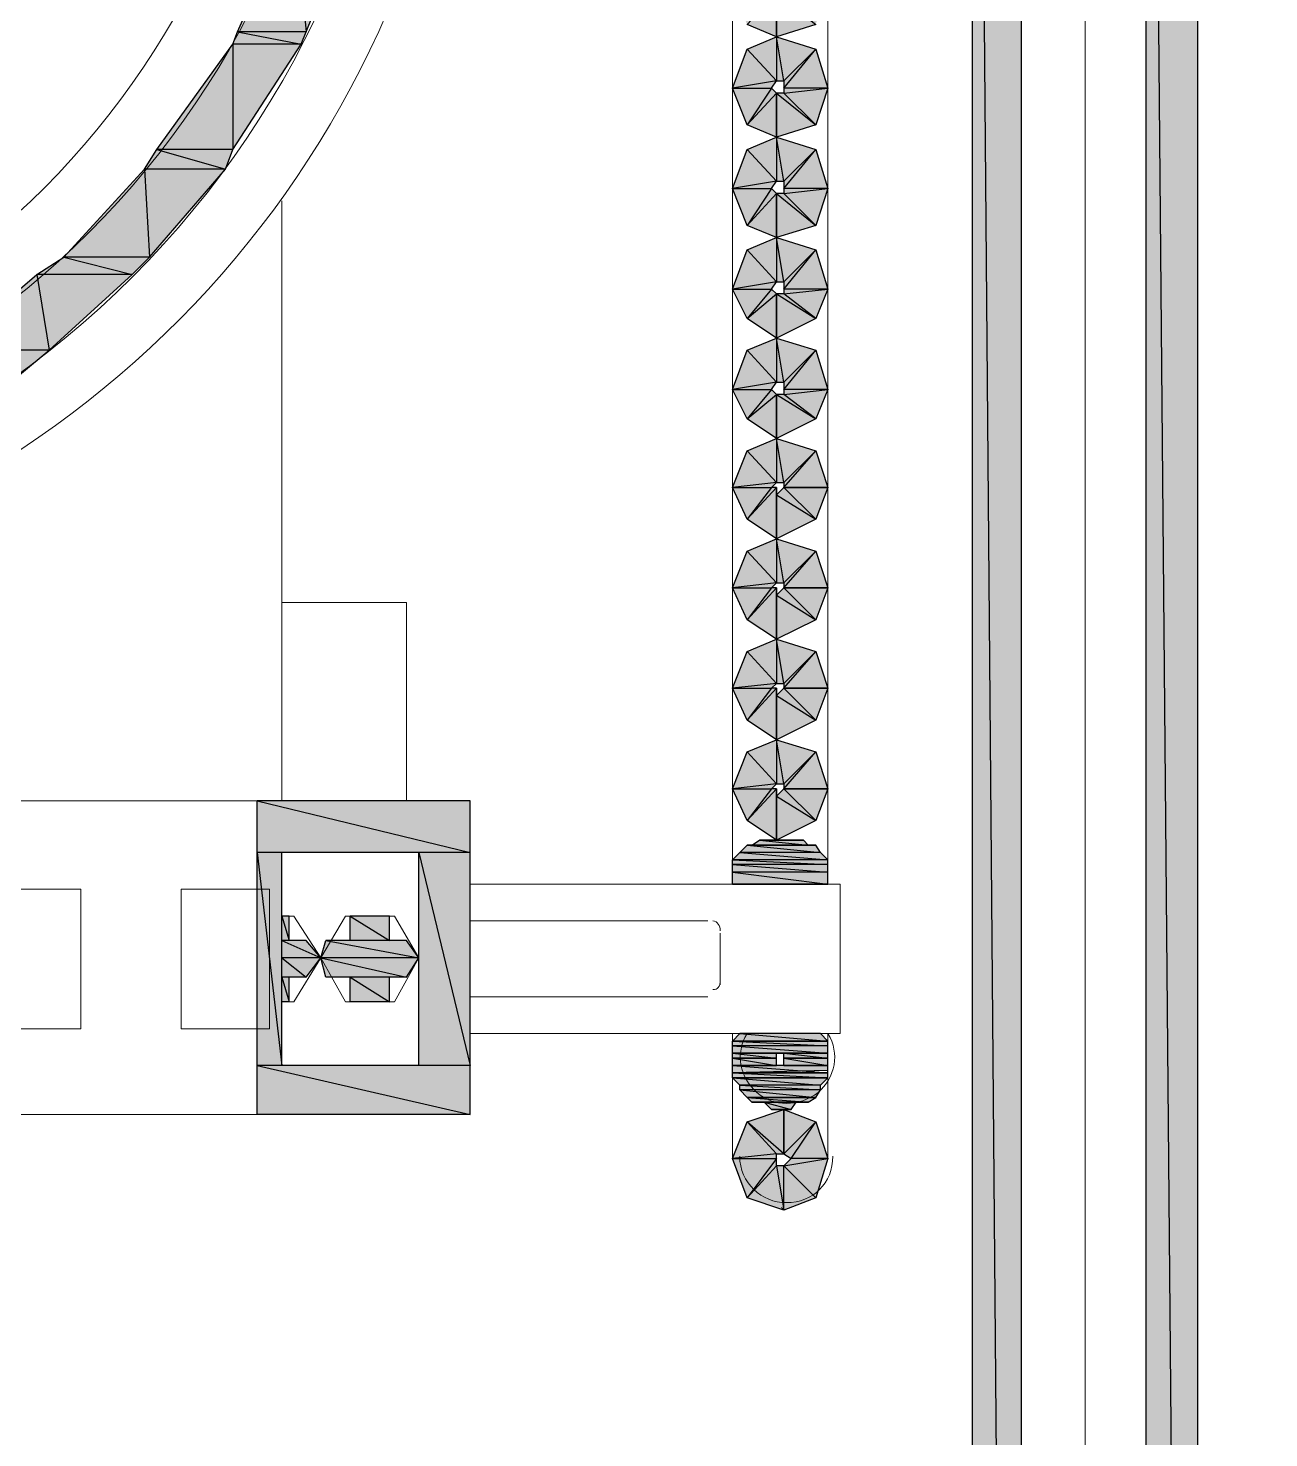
# Model space of a CAD drawing. Header units: millimetres. Extents: x 53 to 176, y -29 to 32.
# Drawn here: x 117.35 to 118.057, y -11.292 to -10.488 of the extents above; entities that cross this region are included whole.
import ezdxf

# ---------------------------------------------------------------- set-up
doc = ezdxf.new("R2010")
doc.units = ezdxf.units.MM
doc.layers.add('15 - Quadro de medição', color=6, linetype='Continuous')

msp = doc.modelspace()

# ---------------------------------------------------------------- hatches: boundary and pattern name
at = {"layer": '15 - Quadro de medição', "true_color": 0x000007}
h = msp.add_hatch(color=7, dxfattribs=at)
h.paths.add_polyline_path([(117.91592, -9.68853), (117.88798, -9.68853), (117.91592, -13.03237)])
h.paths.add_polyline_path([(117.88798, -9.68853), (117.91592, -13.03237), (117.88798, -13.03237)])
h = msp.add_hatch(color=7, dxfattribs=at)
h.paths.add_polyline_path([(118.01649, -9.68853), (117.98715, -9.68853), (118.01649, -13.03237)])
h.paths.add_polyline_path([(117.98715, -9.68853), (118.01649, -13.03237), (117.98715, -13.03237)])
h = msp.add_hatch(color=7, dxfattribs=at)
h.paths.add_polyline_path([(117.5374, -10.41764), (117.50108, -10.41764), (117.50807, -10.49027)])
h.paths.add_polyline_path([(117.50108, -10.41764), (117.50807, -10.49027), (117.46896, -10.49027)])
h = msp.add_hatch(color=7, dxfattribs=at)
h.paths.add_polyline_path([(117.75948, -10.44278), (117.77624, -10.46094), (117.7511, -10.46513)])
h.paths.add_polyline_path([(117.77624, -10.46094), (117.7511, -10.46513), (117.77345, -10.46513)])
h.paths.add_polyline_path([(117.7511, -10.46513), (117.77345, -10.46513), (117.75948, -10.48608)])
h.paths.add_polyline_path([(117.77345, -10.46513), (117.75948, -10.48608), (117.77624, -10.46792)])
h.paths.add_polyline_path([(117.75948, -10.48608), (117.77624, -10.46792), (117.77624, -10.49307)])
h = msp.add_hatch(color=7, dxfattribs=at)
h.paths.add_polyline_path([(117.77624, -10.49307), (117.77624, -10.46792), (117.79859, -10.48608)])
h.paths.add_polyline_path([(117.77624, -10.46792), (117.79859, -10.48608), (117.78043, -10.46792)])
h.paths.add_polyline_path([(117.79859, -10.48608), (117.78043, -10.46792), (117.80557, -10.46513)])
h.paths.add_polyline_path([(117.78043, -10.46792), (117.80557, -10.46513), (117.78043, -10.46513)])
h = msp.add_hatch(color=7, dxfattribs=at)
h.paths.add_polyline_path([(117.50527, -10.49726), (117.46616, -10.49726), (117.46616, -10.55732)])
h.paths.add_polyline_path([(117.46616, -10.49726), (117.46616, -10.55732), (117.42286, -10.55732)])
h = msp.add_hatch(color=7, dxfattribs=at)
h.paths.add_polyline_path([(117.50807, -10.49027), (117.46896, -10.49027), (117.50527, -10.49726)])
h.paths.add_polyline_path([(117.46896, -10.49027), (117.50527, -10.49726), (117.46616, -10.49726)])
h = msp.add_hatch(color=7, dxfattribs=at)
h.paths.add_polyline_path([(117.80557, -10.5224), (117.78043, -10.5224), (117.79859, -10.50005)])
h.paths.add_polyline_path([(117.78043, -10.5224), (117.79859, -10.50005), (117.78043, -10.51821)])
h.paths.add_polyline_path([(117.79859, -10.50005), (117.78043, -10.51821), (117.77624, -10.49307)])
h.paths.add_polyline_path([(117.78043, -10.51821), (117.77624, -10.49307), (117.77624, -10.51821)])
h.paths.add_polyline_path([(117.77624, -10.49307), (117.77624, -10.51821), (117.75948, -10.50005)])
h = msp.add_hatch(color=7, dxfattribs=at)
h.paths.add_polyline_path([(117.75948, -10.50005), (117.77624, -10.51821), (117.7511, -10.5224)])
h.paths.add_polyline_path([(117.77624, -10.51821), (117.7511, -10.5224), (117.77345, -10.5224)])
h.paths.add_polyline_path([(117.7511, -10.5224), (117.77345, -10.5224), (117.75948, -10.54335)])
h.paths.add_polyline_path([(117.77345, -10.5224), (117.75948, -10.54335), (117.77624, -10.52519)])
h.paths.add_polyline_path([(117.75948, -10.54335), (117.77624, -10.52519), (117.77624, -10.55033)])
h = msp.add_hatch(color=7, dxfattribs=at)
h.paths.add_polyline_path([(117.77624, -10.55033), (117.77624, -10.52519), (117.79859, -10.54335)])
h.paths.add_polyline_path([(117.77624, -10.52519), (117.79859, -10.54335), (117.78043, -10.52519)])
h.paths.add_polyline_path([(117.79859, -10.54335), (117.78043, -10.52519), (117.80557, -10.5224)])
h.paths.add_polyline_path([(117.78043, -10.52519), (117.80557, -10.5224), (117.78043, -10.5224)])
h = msp.add_hatch(color=7, dxfattribs=at)
h.paths.add_polyline_path([(117.80557, -10.57967), (117.78043, -10.57967), (117.79859, -10.55732)])
h.paths.add_polyline_path([(117.78043, -10.57967), (117.79859, -10.55732), (117.78043, -10.57547)])
h.paths.add_polyline_path([(117.79859, -10.55732), (117.78043, -10.57547), (117.77624, -10.55033)])
h.paths.add_polyline_path([(117.78043, -10.57547), (117.77624, -10.55033), (117.77624, -10.57547)])
h.paths.add_polyline_path([(117.77624, -10.55033), (117.77624, -10.57547), (117.75948, -10.55732)])
h = msp.add_hatch(color=7, dxfattribs=at)
h.paths.add_polyline_path([(117.46616, -10.55732), (117.42286, -10.55732), (117.46197, -10.56849)])
h.paths.add_polyline_path([(117.42286, -10.55732), (117.46197, -10.56849), (117.41588, -10.56849)])
h = msp.add_hatch(color=7, dxfattribs=at)
h.paths.add_polyline_path([(117.75948, -10.55732), (117.77624, -10.57547), (117.7511, -10.57967)])
h.paths.add_polyline_path([(117.77624, -10.57547), (117.7511, -10.57967), (117.77345, -10.57967)])
h.paths.add_polyline_path([(117.7511, -10.57967), (117.77345, -10.57967), (117.75948, -10.60062)])
h.paths.add_polyline_path([(117.77345, -10.57967), (117.75948, -10.60062), (117.77624, -10.58246)])
h.paths.add_polyline_path([(117.75948, -10.60062), (117.77624, -10.58246), (117.77624, -10.6076)])
h = msp.add_hatch(color=7, dxfattribs=at)
h.paths.add_polyline_path([(117.46197, -10.56849), (117.41588, -10.56849), (117.41867, -10.61877)])
h.paths.add_polyline_path([(117.41588, -10.56849), (117.41867, -10.61877), (117.36979, -10.61877)])
h = msp.add_hatch(color=7, dxfattribs=at)
h.paths.add_polyline_path([(117.77624, -10.6076), (117.77624, -10.58246), (117.79859, -10.60062)])
h.paths.add_polyline_path([(117.77624, -10.58246), (117.79859, -10.60062), (117.78043, -10.58246)])
h.paths.add_polyline_path([(117.79859, -10.60062), (117.78043, -10.58246), (117.80557, -10.57967)])
h.paths.add_polyline_path([(117.78043, -10.58246), (117.80557, -10.57967), (117.78043, -10.57967)])
h = msp.add_hatch(color=7, dxfattribs=at)
h.paths.add_polyline_path([(117.80557, -10.63693), (117.78043, -10.63693), (117.79859, -10.61458)])
h.paths.add_polyline_path([(117.78043, -10.63693), (117.79859, -10.61458), (117.78043, -10.63274)])
h.paths.add_polyline_path([(117.79859, -10.61458), (117.78043, -10.63274), (117.77624, -10.6076)])
h.paths.add_polyline_path([(117.78043, -10.63274), (117.77624, -10.6076), (117.77624, -10.63274)])
h.paths.add_polyline_path([(117.77624, -10.6076), (117.77624, -10.63274), (117.75948, -10.61458)])
h = msp.add_hatch(color=7, dxfattribs=at)
h.paths.add_polyline_path([(117.75948, -10.61458), (117.77624, -10.63274), (117.7511, -10.63693)])
h.paths.add_polyline_path([(117.77624, -10.63274), (117.7511, -10.63693), (117.77345, -10.63693)])
h.paths.add_polyline_path([(117.7511, -10.63693), (117.77345, -10.63693), (117.75948, -10.65369)])
h.paths.add_polyline_path([(117.77345, -10.63693), (117.75948, -10.65369), (117.77624, -10.63973)])
h.paths.add_polyline_path([(117.75948, -10.65369), (117.77624, -10.63973), (117.77624, -10.66487)])
h = msp.add_hatch(color=7, dxfattribs=at)
h.paths.add_polyline_path([(117.41867, -10.61877), (117.36979, -10.61877), (117.4089, -10.62855)])
h.paths.add_polyline_path([(117.36979, -10.61877), (117.4089, -10.62855), (117.35442, -10.62855)])
h = msp.add_hatch(color=7, dxfattribs=at)
h.paths.add_polyline_path([(117.4089, -10.62855), (117.35442, -10.62855), (117.36141, -10.67185)])
h.paths.add_polyline_path([(117.35442, -10.62855), (117.36141, -10.67185), (117.30414, -10.67185)])
h = msp.add_hatch(color=7, dxfattribs=at)
h.paths.add_polyline_path([(117.77624, -10.66487), (117.77624, -10.63973), (117.79859, -10.65369)])
h.paths.add_polyline_path([(117.77624, -10.63973), (117.79859, -10.65369), (117.78043, -10.63973)])
h.paths.add_polyline_path([(117.79859, -10.65369), (117.78043, -10.63973), (117.80557, -10.63693)])
h.paths.add_polyline_path([(117.78043, -10.63973), (117.80557, -10.63693), (117.78043, -10.63693)])
h = msp.add_hatch(color=7, dxfattribs=at)
h.paths.add_polyline_path([(117.80557, -10.6942), (117.78043, -10.6942), (117.79859, -10.67185)])
h.paths.add_polyline_path([(117.78043, -10.6942), (117.79859, -10.67185), (117.78043, -10.69001)])
h.paths.add_polyline_path([(117.79859, -10.67185), (117.78043, -10.69001), (117.77624, -10.66487)])
h.paths.add_polyline_path([(117.78043, -10.69001), (117.77624, -10.66487), (117.77624, -10.69001)])
h.paths.add_polyline_path([(117.77624, -10.66487), (117.77624, -10.69001), (117.75948, -10.67185)])
h = msp.add_hatch(color=7, dxfattribs=at)
h.paths.add_polyline_path([(117.36141, -10.67185), (117.30414, -10.67185), (117.34464, -10.68582)])
h.paths.add_polyline_path([(117.30414, -10.67185), (117.34464, -10.68582), (117.2762, -10.68582)])
h = msp.add_hatch(color=7, dxfattribs=at)
h.paths.add_polyline_path([(117.75948, -10.67185), (117.77624, -10.69001), (117.7511, -10.6942)])
h.paths.add_polyline_path([(117.77624, -10.69001), (117.7511, -10.6942), (117.77345, -10.6942)])
h.paths.add_polyline_path([(117.7511, -10.6942), (117.77345, -10.6942), (117.75948, -10.71096)])
h.paths.add_polyline_path([(117.77345, -10.6942), (117.75948, -10.71096), (117.77624, -10.69699)])
h.paths.add_polyline_path([(117.75948, -10.71096), (117.77624, -10.69699), (117.77624, -10.72213)])
h = msp.add_hatch(color=7, dxfattribs=at)
h.paths.add_polyline_path([(117.77624, -10.72213), (117.77624, -10.69699), (117.79859, -10.71096)])
h.paths.add_polyline_path([(117.77624, -10.69699), (117.79859, -10.71096), (117.78043, -10.69699)])
h.paths.add_polyline_path([(117.79859, -10.71096), (117.78043, -10.69699), (117.80557, -10.6942)])
h.paths.add_polyline_path([(117.78043, -10.69699), (117.80557, -10.6942), (117.78043, -10.6942)])
h = msp.add_hatch(color=7, dxfattribs=at)
h.paths.add_polyline_path([(117.80557, -10.75007), (117.78043, -10.75007), (117.79859, -10.72912)])
h.paths.add_polyline_path([(117.78043, -10.75007), (117.79859, -10.72912), (117.78043, -10.74728)])
h.paths.add_polyline_path([(117.79859, -10.72912), (117.78043, -10.74728), (117.77624, -10.72213)])
h.paths.add_polyline_path([(117.78043, -10.74728), (117.77624, -10.72213), (117.77624, -10.74728)])
h.paths.add_polyline_path([(117.77624, -10.72213), (117.77624, -10.74728), (117.75948, -10.72912)])
h = msp.add_hatch(color=7, dxfattribs=at)
h.paths.add_polyline_path([(117.75948, -10.72912), (117.77624, -10.74728), (117.7511, -10.75007)])
h.paths.add_polyline_path([(117.77624, -10.74728), (117.7511, -10.75007), (117.77345, -10.75007)])
h.paths.add_polyline_path([(117.7511, -10.75007), (117.77345, -10.75007), (117.75948, -10.76823)])
h.paths.add_polyline_path([(117.77345, -10.75007), (117.75948, -10.76823), (117.77624, -10.75007)])
h.paths.add_polyline_path([(117.75948, -10.76823), (117.77624, -10.75007), (117.77624, -10.7794)])
h.paths.add_polyline_path([(117.77624, -10.75007), (117.77624, -10.7794), (117.77624, -10.75426)])
h.paths.add_polyline_path([(117.77624, -10.7794), (117.77624, -10.75426), (117.79859, -10.76823)])
h.paths.add_polyline_path([(117.77624, -10.75426), (117.79859, -10.76823), (117.78043, -10.75007)])
h.paths.add_polyline_path([(117.79859, -10.76823), (117.78043, -10.75007), (117.80557, -10.75007)])
h = msp.add_hatch(color=7, dxfattribs=at)
h.paths.add_polyline_path([(117.80557, -10.80734), (117.78043, -10.80734), (117.79859, -10.78639)])
h.paths.add_polyline_path([(117.78043, -10.80734), (117.79859, -10.78639), (117.78043, -10.80454)])
h.paths.add_polyline_path([(117.79859, -10.78639), (117.78043, -10.80454), (117.77624, -10.7794)])
h.paths.add_polyline_path([(117.78043, -10.80454), (117.77624, -10.7794), (117.77624, -10.80454)])
h.paths.add_polyline_path([(117.77624, -10.7794), (117.77624, -10.80454), (117.75948, -10.78639)])
h = msp.add_hatch(color=7, dxfattribs=at)
h.paths.add_polyline_path([(117.75948, -10.78639), (117.77624, -10.80454), (117.7511, -10.80734)])
h.paths.add_polyline_path([(117.77624, -10.80454), (117.7511, -10.80734), (117.77345, -10.80734)])
h.paths.add_polyline_path([(117.7511, -10.80734), (117.77345, -10.80734), (117.75948, -10.82549)])
h.paths.add_polyline_path([(117.77345, -10.80734), (117.75948, -10.82549), (117.77624, -10.80734)])
h.paths.add_polyline_path([(117.75948, -10.82549), (117.77624, -10.80734), (117.77624, -10.83667)])
h.paths.add_polyline_path([(117.77624, -10.80734), (117.77624, -10.83667), (117.77624, -10.81153)])
h.paths.add_polyline_path([(117.77624, -10.83667), (117.77624, -10.81153), (117.79859, -10.82549)])
h.paths.add_polyline_path([(117.77624, -10.81153), (117.79859, -10.82549), (117.78043, -10.80734)])
h.paths.add_polyline_path([(117.79859, -10.82549), (117.78043, -10.80734), (117.80557, -10.80734)])
h = msp.add_hatch(color=7, dxfattribs=at)
h.paths.add_polyline_path([(117.75948, -10.84365), (117.77624, -10.86181), (117.7511, -10.8646)])
h.paths.add_polyline_path([(117.77624, -10.86181), (117.7511, -10.8646), (117.77345, -10.8646)])
h.paths.add_polyline_path([(117.7511, -10.8646), (117.77345, -10.8646), (117.75948, -10.88276)])
h.paths.add_polyline_path([(117.77345, -10.8646), (117.75948, -10.88276), (117.77624, -10.8646)])
h.paths.add_polyline_path([(117.75948, -10.88276), (117.77624, -10.8646), (117.77624, -10.89394)])
h.paths.add_polyline_path([(117.77624, -10.8646), (117.77624, -10.89394), (117.77624, -10.86879)])
h.paths.add_polyline_path([(117.77624, -10.89394), (117.77624, -10.86879), (117.79859, -10.88276)])
h.paths.add_polyline_path([(117.77624, -10.86879), (117.79859, -10.88276), (117.78043, -10.8646)])
h.paths.add_polyline_path([(117.79859, -10.88276), (117.78043, -10.8646), (117.80557, -10.8646)])
h = msp.add_hatch(color=7, dxfattribs=at)
h.paths.add_polyline_path([(117.80557, -10.8646), (117.78043, -10.8646), (117.79859, -10.84365)])
h.paths.add_polyline_path([(117.78043, -10.8646), (117.79859, -10.84365), (117.78043, -10.86181)])
h.paths.add_polyline_path([(117.79859, -10.84365), (117.78043, -10.86181), (117.77624, -10.83667)])
h.paths.add_polyline_path([(117.78043, -10.86181), (117.77624, -10.83667), (117.77624, -10.86181)])
h.paths.add_polyline_path([(117.77624, -10.83667), (117.77624, -10.86181), (117.75948, -10.84365)])
h = msp.add_hatch(color=7, dxfattribs=at)
h.paths.add_polyline_path([(117.80557, -10.92187), (117.78043, -10.92187), (117.79859, -10.90092)])
h.paths.add_polyline_path([(117.78043, -10.92187), (117.79859, -10.90092), (117.78043, -10.91908)])
h.paths.add_polyline_path([(117.79859, -10.90092), (117.78043, -10.91908), (117.77624, -10.89394)])
h.paths.add_polyline_path([(117.78043, -10.91908), (117.77624, -10.89394), (117.77624, -10.91908)])
h.paths.add_polyline_path([(117.77624, -10.89394), (117.77624, -10.91908), (117.75948, -10.90092)])
h = msp.add_hatch(color=7, dxfattribs=at)
h.paths.add_polyline_path([(117.75948, -10.90092), (117.77624, -10.91908), (117.7511, -10.92187)])
h.paths.add_polyline_path([(117.77624, -10.91908), (117.7511, -10.92187), (117.77345, -10.92187)])
h.paths.add_polyline_path([(117.7511, -10.92187), (117.77345, -10.92187), (117.75948, -10.94003)])
h.paths.add_polyline_path([(117.77345, -10.92187), (117.75948, -10.94003), (117.77624, -10.92187)])
h.paths.add_polyline_path([(117.75948, -10.94003), (117.77624, -10.92187), (117.77624, -10.9512)])
h.paths.add_polyline_path([(117.77624, -10.92187), (117.77624, -10.9512), (117.77624, -10.92606)])
h.paths.add_polyline_path([(117.77624, -10.9512), (117.77624, -10.92606), (117.79859, -10.94003)])
h.paths.add_polyline_path([(117.77624, -10.92606), (117.79859, -10.94003), (117.78043, -10.92187)])
h.paths.add_polyline_path([(117.79859, -10.94003), (117.78043, -10.92187), (117.80557, -10.92187)])
h = msp.add_hatch(color=7, dxfattribs=at)
h.paths.add_polyline_path([(117.60165, -10.92885), (117.48013, -10.92885), (117.60165, -10.95819)])
h.paths.add_polyline_path([(117.48013, -10.92885), (117.60165, -10.95819), (117.48013, -10.95819)])
h = msp.add_hatch(color=7, dxfattribs=at)
h.paths.add_polyline_path([(117.79859, -10.954), (117.75948, -10.954), (117.80138, -10.95819)])
h.paths.add_polyline_path([(117.75948, -10.954), (117.80138, -10.95819), (117.75529, -10.95819)])
h = msp.add_hatch(color=7, dxfattribs=at)
h.paths.add_polyline_path([(117.79161, -10.9512), (117.76647, -10.9512), (117.7944, -10.954)])
h.paths.add_polyline_path([(117.76647, -10.9512), (117.7944, -10.954), (117.76228, -10.954)])
h = msp.add_hatch(color=7, dxfattribs=at)
h.paths.add_polyline_path([(117.4941, -10.95819), (117.48013, -10.95819), (117.4941, -11.0797)])
h.paths.add_polyline_path([(117.48013, -10.95819), (117.4941, -11.0797), (117.48013, -11.0797)])
h = msp.add_hatch(color=7, dxfattribs=at)
h.paths.add_polyline_path([(117.60165, -10.95819), (117.57232, -10.95819), (117.60165, -11.0797)])
h.paths.add_polyline_path([(117.57232, -10.95819), (117.60165, -11.0797), (117.57232, -11.0797)])
h = msp.add_hatch(color=7, dxfattribs=at)
h.paths.add_polyline_path([(117.80138, -10.95819), (117.75529, -10.95819), (117.80557, -10.96238)])
h.paths.add_polyline_path([(117.75529, -10.95819), (117.80557, -10.96238), (117.7511, -10.96238)])
h = msp.add_hatch(color=7, dxfattribs=at)
h.paths.add_polyline_path([(117.80557, -10.96238), (117.7511, -10.96238), (117.80557, -10.96517)])
h.paths.add_polyline_path([(117.7511, -10.96238), (117.80557, -10.96517), (117.7511, -10.96517)])
h = msp.add_hatch(color=7, dxfattribs=at)
h.paths.add_polyline_path([(117.80557, -10.96517), (117.7511, -10.96517), (117.80557, -10.96936)])
h.paths.add_polyline_path([(117.7511, -10.96517), (117.80557, -10.96936), (117.7511, -10.96936)])
h = msp.add_hatch(color=7, dxfattribs=at)
h.paths.add_polyline_path([(117.80557, -10.96936), (117.7511, -10.96936), (117.80557, -10.97634)])
h.paths.add_polyline_path([(117.7511, -10.96936), (117.80557, -10.97634), (117.7511, -10.97634)])
h.paths.add_polyline_path([(117.80557, -10.97634), (117.7511, -10.97634)])
h.paths.add_polyline_path([(117.7511, -10.97634), (117.80557, -10.97634)])
h = msp.add_hatch(color=7, dxfattribs=at)
h.paths.add_polyline_path([(117.49829, -10.9945), (117.4941, -10.9945), (117.49829, -11.00847)])
h.paths.add_polyline_path([(117.4941, -10.9945), (117.49829, -11.00847), (117.4941, -11.00847)])
h = msp.add_hatch(color=7, dxfattribs=at)
h.paths.add_polyline_path([(117.55555, -10.9945), (117.53321, -10.9945), (117.55555, -11.00847)])
h.paths.add_polyline_path([(117.53321, -10.9945), (117.55555, -11.00847), (117.53321, -11.00847)])
h = msp.add_hatch(color=7, dxfattribs=at)
h.paths.add_polyline_path([(117.50807, -11.00847), (117.4941, -11.00847), (117.51645, -11.01825)])
h.paths.add_polyline_path([(117.4941, -11.00847), (117.51645, -11.01825), (117.4941, -11.01825)])
h = msp.add_hatch(color=7, dxfattribs=at)
h.paths.add_polyline_path([(117.56533, -11.00847), (117.51924, -11.00847), (117.57232, -11.01825)])
h.paths.add_polyline_path([(117.51924, -11.00847), (117.57232, -11.01825), (117.51645, -11.01825)])
h = msp.add_hatch(color=7, dxfattribs=at)
h.paths.add_polyline_path([(117.51645, -11.01825), (117.4941, -11.01825), (117.50807, -11.02942)])
h.paths.add_polyline_path([(117.4941, -11.01825), (117.50807, -11.02942), (117.4941, -11.02942)])
h = msp.add_hatch(color=7, dxfattribs=at)
h.paths.add_polyline_path([(117.57232, -11.01825), (117.51645, -11.01825), (117.56533, -11.02942)])
h.paths.add_polyline_path([(117.51645, -11.01825), (117.56533, -11.02942), (117.51924, -11.02942)])
h = msp.add_hatch(color=7, dxfattribs=at)
h.paths.add_polyline_path([(117.49829, -11.02942), (117.4941, -11.02942), (117.49829, -11.04339)])
h.paths.add_polyline_path([(117.4941, -11.02942), (117.49829, -11.04339), (117.4941, -11.04339)])
h = msp.add_hatch(color=7, dxfattribs=at)
h.paths.add_polyline_path([(117.55555, -11.02942), (117.53321, -11.02942), (117.55555, -11.04339)])
h.paths.add_polyline_path([(117.53321, -11.02942), (117.55555, -11.04339), (117.53321, -11.04339)])
h = msp.add_hatch(color=7, dxfattribs=at)
h.paths.add_polyline_path([(117.80138, -11.06155), (117.75529, -11.06155), (117.80557, -11.06574)])
h.paths.add_polyline_path([(117.75529, -11.06155), (117.80557, -11.06574), (117.7511, -11.06574)])
h.paths.add_polyline_path([(117.80557, -11.06574), (117.7511, -11.06574)])
h.paths.add_polyline_path([(117.7511, -11.06574), (117.80557, -11.06574)])
h = msp.add_hatch(color=7, dxfattribs=at)
h.paths.add_polyline_path([(117.80557, -11.06574), (117.7511, -11.06574), (117.80557, -11.06853)])
h.paths.add_polyline_path([(117.7511, -11.06574), (117.80557, -11.06853), (117.7511, -11.06853)])
h = msp.add_hatch(color=7, dxfattribs=at)
h.paths.add_polyline_path([(117.80557, -11.06853), (117.7511, -11.06853), (117.80557, -11.07272)])
h.paths.add_polyline_path([(117.7511, -11.06853), (117.80557, -11.07272), (117.7511, -11.07272)])
h.paths.add_polyline_path([(117.80557, -11.07272), (117.7511, -11.07272)])
h.paths.add_polyline_path([(117.7511, -11.07272), (117.80557, -11.07272)])
h.paths.add_polyline_path([(117.80557, -11.07272), (117.78043, -11.07272)])
h.paths.add_polyline_path([(117.80557, -11.07272), (117.78043, -11.07272)])
h = msp.add_hatch(color=7, dxfattribs=at)
h.paths.add_polyline_path([(117.77624, -11.07272), (117.7511, -11.07272), (117.77624, -11.07551)])
h.paths.add_polyline_path([(117.7511, -11.07272), (117.77624, -11.07551), (117.7511, -11.07551)])
h = msp.add_hatch(color=7, dxfattribs=at)
h.paths.add_polyline_path([(117.77624, -11.07551), (117.7511, -11.07551), (117.77624, -11.0797)])
h.paths.add_polyline_path([(117.7511, -11.07551), (117.77624, -11.0797), (117.7511, -11.0797)])
h = msp.add_hatch(color=7, dxfattribs=at)
h.paths.add_polyline_path([(117.80557, -11.07272), (117.78043, -11.07272), (117.80557, -11.07551)])
h.paths.add_polyline_path([(117.78043, -11.07272), (117.80557, -11.07551), (117.78043, -11.07551)])
h = msp.add_hatch(color=7, dxfattribs=at)
h.paths.add_polyline_path([(117.80557, -11.07551), (117.78043, -11.07551), (117.80557, -11.0797)])
h.paths.add_polyline_path([(117.78043, -11.07551), (117.80557, -11.0797), (117.78043, -11.0797)])
h = msp.add_hatch(color=7, dxfattribs=at)
h.paths.add_polyline_path([(117.60165, -11.0797), (117.48013, -11.0797), (117.60165, -11.10764)])
h.paths.add_polyline_path([(117.48013, -11.0797), (117.60165, -11.10764), (117.48013, -11.10764)])
h = msp.add_hatch(color=7, dxfattribs=at)
h.paths.add_polyline_path([(117.80557, -11.0797), (117.7511, -11.0797), (117.80557, -11.08389)])
h.paths.add_polyline_path([(117.7511, -11.0797), (117.80557, -11.08389), (117.7511, -11.08389)])
h.paths.add_polyline_path([(117.80557, -11.08389), (117.7511, -11.08389)])
h.paths.add_polyline_path([(117.7511, -11.08389), (117.80557, -11.08389), (117.80557, -11.0825)])
h = msp.add_hatch(color=7, dxfattribs=at)
h.paths.add_polyline_path([(117.80557, -11.08389), (117.7511, -11.08389), (117.80557, -11.08669)])
h.paths.add_polyline_path([(117.7511, -11.08389), (117.80557, -11.08669), (117.7511, -11.08669)])
h.paths.add_polyline_path([(117.80557, -11.08669), (117.7511, -11.08669)])
h.paths.add_polyline_path([(117.7511, -11.08669), (117.80557, -11.08669)])
h = msp.add_hatch(color=7, dxfattribs=at)
h.paths.add_polyline_path([(117.80557, -11.08669), (117.7511, -11.08669), (117.80138, -11.09088)])
h.paths.add_polyline_path([(117.7511, -11.08669), (117.80138, -11.09088), (117.75529, -11.09088)])
h = msp.add_hatch(color=7, dxfattribs=at)
h.paths.add_polyline_path([(117.80138, -11.09088), (117.75529, -11.09088), (117.80138, -11.09367)])
h.paths.add_polyline_path([(117.75529, -11.09088), (117.80138, -11.09367), (117.75529, -11.09367)])
h = msp.add_hatch(color=7, dxfattribs=at)
h.paths.add_polyline_path([(117.80138, -11.09367), (117.75529, -11.09367), (117.79859, -11.09786)])
h.paths.add_polyline_path([(117.75529, -11.09367), (117.79859, -11.09786), (117.75948, -11.09786)])
h.paths.add_polyline_path([(117.79859, -11.09786), (117.75948, -11.09786)])
h.paths.add_polyline_path([(117.75948, -11.09786), (117.79859, -11.09786)])
h = msp.add_hatch(color=7, dxfattribs=at)
h.paths.add_polyline_path([(117.79859, -11.09786), (117.75948, -11.09786), (117.7944, -11.10066)])
h.paths.add_polyline_path([(117.75948, -11.09786), (117.7944, -11.10066), (117.76228, -11.10066)])
h.paths.add_polyline_path([(117.7944, -11.10066), (117.76228, -11.10066)])
h.paths.add_polyline_path([(117.76228, -11.10066), (117.7944, -11.10066)])
h = msp.add_hatch(color=7, dxfattribs=at)
h.paths.add_polyline_path([(117.78742, -11.10066), (117.76926, -11.10066), (117.78462, -11.10485)])
h.paths.add_polyline_path([(117.76926, -11.10066), (117.78462, -11.10485), (117.77345, -11.10485)])
h.paths.add_polyline_path([(117.78462, -11.10485), (117.77345, -11.10485), (117.78043, -11.10485)])
h = msp.add_hatch(color=7, dxfattribs=at)
h.paths.add_polyline_path([(117.78043, -11.10485), (117.78043, -11.12999), (117.75948, -11.11183)])
h.paths.add_polyline_path([(117.78043, -11.12999), (117.75948, -11.11183), (117.77624, -11.12999)])
h.paths.add_polyline_path([(117.75948, -11.11183), (117.77624, -11.12999), (117.7511, -11.13278)])
h.paths.add_polyline_path([(117.77624, -11.12999), (117.7511, -11.13278), (117.77624, -11.13278)])
h.paths.add_polyline_path([(117.7511, -11.13278), (117.77624, -11.13278), (117.75948, -11.15513)])
h.paths.add_polyline_path([(117.77624, -11.13278), (117.75948, -11.15513), (117.77624, -11.13697)])
h.paths.add_polyline_path([(117.75948, -11.15513), (117.77624, -11.13697), (117.78043, -11.16211)])
h.paths.add_polyline_path([(117.77624, -11.13697), (117.78043, -11.16211), (117.78043, -11.13697)])
h.paths.add_polyline_path([(117.78043, -11.16211), (117.78043, -11.13697), (117.79859, -11.15513)])
h = msp.add_hatch(color=7, dxfattribs=at)
h.paths.add_polyline_path([(117.77345, -11.10485), (117.78462, -11.10485), (117.78323, -11.10485)])
h.paths.add_polyline_path([(117.78462, -11.10485), (117.78323, -11.10485), (117.77345, -11.10485)])
h = msp.add_hatch(color=7, dxfattribs=at)
h.paths.add_polyline_path([(117.80557, -11.13278), (117.78462, -11.13278), (117.79859, -11.11183)])
h.paths.add_polyline_path([(117.78462, -11.13278), (117.79859, -11.11183), (117.78043, -11.12999)])
h.paths.add_polyline_path([(117.79859, -11.11183), (117.78043, -11.12999), (117.78043, -11.10485)])
h = msp.add_hatch(color=7, dxfattribs=at)
h.paths.add_polyline_path([(117.79859, -11.15513), (117.78043, -11.13697), (117.80557, -11.13278)])
h.paths.add_polyline_path([(117.78043, -11.13697), (117.80557, -11.13278), (117.78462, -11.13278)])

# ---------------------------------------------------------------- linework, layer by layer
at = {"layer": '15 - Quadro de medição', "color": 7, "linetype": 'Continuous', "lineweight": 20, "true_color": 0x000007}
for points in [[(116.10013, -9.32817), (117.95223, -9.32817), (117.95223, -13.03237), (116.10013, -13.03237)], [(117.95223, -9.32817), (119.80713, -9.32817), (119.80713, -13.03237), (117.95223, -13.03237)], [(117.02618, -10.92885), (117.60165, -10.92885), (117.60165, -11.10764), (116.4605, -11.10764), (116.4605, -10.92885)], [(117.32928, -11.05875), (117.37956, -11.05875), (117.37956, -10.97914), (117.32928, -10.97914)], [(117.43683, -11.05875), (117.48711, -11.05875), (117.48711, -10.97914), (117.43683, -10.97914)], [(117.55835, -10.9945), (117.57232, -11.01825), (117.55835, -11.04339), (117.53041, -11.04339), (117.51645, -11.01825), (117.53041, -10.9945)]]:
    msp.add_lwpolyline(points, close=True, dxfattribs=at)
for points in [[(116.17137, -9.46645), (117.88798, -9.46645), (117.88798, -13.03237), (116.16438, -13.03237), (116.16299, -13.03098), (116.10013, -13.03237)], [(118.01649, -13.03237), (118.01649, -9.47483), (118.01649, -9.47483)], [(117.95223, -9.55305), (117.95223, -13.03237), (116.10013, -13.03237), (116.10013, -9.55305)], [(119.80713, -9.55305), (119.80713, -13.03237), (117.95223, -13.03237), (117.95223, -9.55305)], [(117.88798, -13.03237), (117.91592, -13.03237), (117.91592, -9.68853)], [(117.98715, -9.68853), (117.98715, -13.03237), (118.01649, -13.03237), (117.97319, -13.03237)], [(117.7511, -10.06845), (117.7511, -10.97634), (117.7511, -10.97634)], [(117.80557, -10.97634), (117.80557, -10.06845), (117.80557, -10.06845)], [(117.4941, -10.92885), (117.4941, -10.58665), (117.4941, -10.58665)], [(117.56533, -10.92885), (117.56533, -10.81572), (117.4941, -10.81572)], [(117.48013, -10.92885), (117.48013, -11.10764), (117.48013, -11.10764)], [(117.4941, -10.95819), (117.57232, -10.95819), (117.57232, -11.0797), (117.4941, -11.0797)], [(117.4941, -10.95819), (117.4941, -11.0797), (117.4941, -11.0797)], [(117.60165, -10.97634), (117.81256, -10.97634), (117.81256, -11.06155), (117.60165, -11.06155)], [(117.4941, -10.9945), (117.50108, -10.9945), (117.51645, -11.01825), (117.50108, -11.04339), (117.4941, -11.04339)], [(117.50108, -10.9945), (117.49829, -10.9945), (117.49829, -11.00847)], [(117.53321, -10.9945), (117.53321, -11.00847), (117.53321, -11.00847)], [(117.55555, -10.9945), (117.55555, -11.00847), (117.55555, -11.00847)], [(117.73713, -10.9973), (117.60165, -10.9973), (117.60165, -10.9973)], [(117.74412, -11.03361), (117.74412, -11.00428), (117.74412, -11.00428)], [(117.50807, -11.00847), (117.49829, -11.00847), (117.49829, -11.00847)], [(117.53321, -11.00847), (117.51924, -11.00847), (117.51924, -11.00847)], [(117.56533, -11.00847), (117.55555, -11.00847), (117.55555, -11.00847)], [(117.50807, -11.02942), (117.49829, -11.02942), (117.49829, -11.02942)], [(117.49829, -11.02942), (117.49829, -11.04339), (117.49829, -11.04339)], [(117.53321, -11.02942), (117.51924, -11.02942), (117.51924, -11.02942)], [(117.53321, -11.02942), (117.53321, -11.04339), (117.53321, -11.04339)], [(117.55555, -11.02942), (117.55555, -11.04339), (117.55555, -11.04339)], [(117.56533, -11.02942), (117.55555, -11.02942), (117.55555, -11.02942)], [(117.60165, -11.0406), (117.73713, -11.0406), (117.73713, -11.0406)], [(117.7511, -11.06155), (117.7511, -11.13278), (117.7511, -11.13278)], [(117.80557, -11.13278), (117.80557, -11.06155), (117.80557, -11.06155)], [(117.78043, -11.16211), (117.77904, -11.16072), (117.77904, -11.16072)]]:
    msp.add_lwpolyline(points, dxfattribs=at)
at = {"layer": '15 - Quadro de medição', "color": 7, "linetype": 'Continuous', "lineweight": -2, "true_color": 0x000007}
for points in [[(117.91592, -9.68853), (117.88798, -9.68853), (117.91592, -13.03237)], [(117.88798, -9.68853), (117.91592, -13.03237), (117.88798, -13.03237)], [(118.01649, -9.68853), (117.98715, -9.68853), (118.01649, -13.03237)], [(117.98715, -9.68853), (118.01649, -13.03237), (117.98715, -13.03237)], [(117.50108, -10.41764), (117.50807, -10.49027), (117.46896, -10.49027)], [(117.5374, -10.41764), (117.50108, -10.41764), (117.50807, -10.49027)], [(117.75948, -10.48608), (117.77624, -10.46792), (117.77624, -10.49307)], [(117.77624, -10.49307), (117.77624, -10.46792), (117.79859, -10.48608)], [(117.46616, -10.49726), (117.46616, -10.55732), (117.42286, -10.55732)], [(117.46896, -10.49027), (117.50527, -10.49726), (117.46616, -10.49726)], [(117.50527, -10.49726), (117.46616, -10.49726), (117.46616, -10.55732)], [(117.50807, -10.49027), (117.46896, -10.49027), (117.50527, -10.49726)], [(117.77624, -10.49307), (117.77624, -10.51821), (117.75948, -10.50005)], [(117.79859, -10.50005), (117.78043, -10.51821), (117.77624, -10.49307)], [(117.78043, -10.51821), (117.77624, -10.49307), (117.77624, -10.51821)], [(117.75948, -10.50005), (117.77624, -10.51821), (117.7511, -10.5224)], [(117.80557, -10.5224), (117.78043, -10.5224), (117.79859, -10.50005)], [(117.78043, -10.5224), (117.79859, -10.50005), (117.78043, -10.51821)], [(117.77624, -10.51821), (117.7511, -10.5224), (117.77345, -10.5224)], [(117.7511, -10.5224), (117.77345, -10.5224), (117.75948, -10.54335)], [(117.77345, -10.5224), (117.75948, -10.54335), (117.77624, -10.52519)], [(117.75948, -10.54335), (117.77624, -10.52519), (117.77624, -10.55033)], [(117.77624, -10.55033), (117.77624, -10.52519), (117.79859, -10.54335)], [(117.77624, -10.52519), (117.79859, -10.54335), (117.78043, -10.52519)], [(117.79859, -10.54335), (117.78043, -10.52519), (117.80557, -10.5224)], [(117.78043, -10.52519), (117.80557, -10.5224), (117.78043, -10.5224)], [(117.77624, -10.55033), (117.77624, -10.57547), (117.75948, -10.55732)], [(117.79859, -10.55732), (117.78043, -10.57547), (117.77624, -10.55033)], [(117.78043, -10.57547), (117.77624, -10.55033), (117.77624, -10.57547)], [(117.42286, -10.55732), (117.46197, -10.56849), (117.41588, -10.56849)], [(117.46616, -10.55732), (117.42286, -10.55732), (117.46197, -10.56849)], [(117.75948, -10.55732), (117.77624, -10.57547), (117.7511, -10.57967)], [(117.80557, -10.57967), (117.78043, -10.57967), (117.79859, -10.55732)], [(117.78043, -10.57967), (117.79859, -10.55732), (117.78043, -10.57547)], [(117.41588, -10.56849), (117.41867, -10.61877), (117.36979, -10.61877)], [(117.46197, -10.56849), (117.41588, -10.56849), (117.41867, -10.61877)], [(117.77624, -10.57547), (117.7511, -10.57967), (117.77345, -10.57967)], [(117.7511, -10.57967), (117.77345, -10.57967), (117.75948, -10.60062)], [(117.77345, -10.57967), (117.75948, -10.60062), (117.77624, -10.58246)], [(117.75948, -10.60062), (117.77624, -10.58246), (117.77624, -10.6076)], [(117.77624, -10.6076), (117.77624, -10.58246), (117.79859, -10.60062)], [(117.77624, -10.58246), (117.79859, -10.60062), (117.78043, -10.58246)], [(117.79859, -10.60062), (117.78043, -10.58246), (117.80557, -10.57967)], [(117.78043, -10.58246), (117.80557, -10.57967), (117.78043, -10.57967)], [(117.77624, -10.6076), (117.77624, -10.63274), (117.75948, -10.61458)], [(117.79859, -10.61458), (117.78043, -10.63274), (117.77624, -10.6076)], [(117.78043, -10.63274), (117.77624, -10.6076), (117.77624, -10.63274)], [(117.75948, -10.61458), (117.77624, -10.63274), (117.7511, -10.63693)], [(117.80557, -10.63693), (117.78043, -10.63693), (117.79859, -10.61458)], [(117.78043, -10.63693), (117.79859, -10.61458), (117.78043, -10.63274)], [(117.36979, -10.61877), (117.4089, -10.62855), (117.35442, -10.62855)], [(117.41867, -10.61877), (117.36979, -10.61877), (117.4089, -10.62855)], [(117.35442, -10.62855), (117.36141, -10.67185), (117.30414, -10.67185)], [(117.4089, -10.62855), (117.35442, -10.62855), (117.36141, -10.67185)], [(117.77624, -10.63274), (117.7511, -10.63693), (117.77345, -10.63693)], [(117.7511, -10.63693), (117.77345, -10.63693), (117.75948, -10.65369)], [(117.77345, -10.63693), (117.75948, -10.65369), (117.77624, -10.63973)], [(117.75948, -10.65369), (117.77624, -10.63973), (117.77624, -10.66487)], [(117.77624, -10.66487), (117.77624, -10.63973), (117.79859, -10.65369)], [(117.77624, -10.63973), (117.79859, -10.65369), (117.78043, -10.63973)], [(117.79859, -10.65369), (117.78043, -10.63973), (117.80557, -10.63693)], [(117.78043, -10.63973), (117.80557, -10.63693), (117.78043, -10.63693)], [(117.77624, -10.66487), (117.77624, -10.69001), (117.75948, -10.67185)], [(117.79859, -10.67185), (117.78043, -10.69001), (117.77624, -10.66487)], [(117.78043, -10.69001), (117.77624, -10.66487), (117.77624, -10.69001)], [(117.36141, -10.67185), (117.30414, -10.67185), (117.34464, -10.68582)], [(117.75948, -10.67185), (117.77624, -10.69001), (117.7511, -10.6942)], [(117.80557, -10.6942), (117.78043, -10.6942), (117.79859, -10.67185)], [(117.78043, -10.6942), (117.79859, -10.67185), (117.78043, -10.69001)], [(117.77624, -10.69001), (117.7511, -10.6942), (117.77345, -10.6942)], [(117.7511, -10.6942), (117.77345, -10.6942), (117.75948, -10.71096)], [(117.77345, -10.6942), (117.75948, -10.71096), (117.77624, -10.69699)], [(117.75948, -10.71096), (117.77624, -10.69699), (117.77624, -10.72213)], [(117.77624, -10.72213), (117.77624, -10.69699), (117.79859, -10.71096)], [(117.77624, -10.69699), (117.79859, -10.71096), (117.78043, -10.69699)], [(117.79859, -10.71096), (117.78043, -10.69699), (117.80557, -10.6942)], [(117.78043, -10.69699), (117.80557, -10.6942), (117.78043, -10.6942)], [(117.77624, -10.72213), (117.77624, -10.74728), (117.75948, -10.72912)], [(117.79859, -10.72912), (117.78043, -10.74728), (117.77624, -10.72213)], [(117.78043, -10.74728), (117.77624, -10.72213), (117.77624, -10.74728)], [(117.75948, -10.72912), (117.77624, -10.74728), (117.7511, -10.75007)], [(117.80557, -10.75007), (117.78043, -10.75007), (117.79859, -10.72912)], [(117.78043, -10.75007), (117.79859, -10.72912), (117.78043, -10.74728)], [(117.77624, -10.74728), (117.7511, -10.75007), (117.77345, -10.75007)], [(117.7511, -10.75007), (117.77345, -10.75007), (117.75948, -10.76823)], [(117.77345, -10.75007), (117.75948, -10.76823), (117.77624, -10.75007)], [(117.75948, -10.76823), (117.77624, -10.75007), (117.77624, -10.7794)], [(117.77624, -10.75007), (117.77624, -10.7794), (117.77624, -10.75426)], [(117.77624, -10.75426), (117.79859, -10.76823), (117.78043, -10.75007)], [(117.77624, -10.7794), (117.77624, -10.75426), (117.79859, -10.76823)], [(117.79859, -10.76823), (117.78043, -10.75007), (117.80557, -10.75007)], [(117.77624, -10.7794), (117.77624, -10.80454), (117.75948, -10.78639)], [(117.79859, -10.78639), (117.78043, -10.80454), (117.77624, -10.7794)], [(117.78043, -10.80454), (117.77624, -10.7794), (117.77624, -10.80454)], [(117.75948, -10.78639), (117.77624, -10.80454), (117.7511, -10.80734)], [(117.80557, -10.80734), (117.78043, -10.80734), (117.79859, -10.78639)], [(117.78043, -10.80734), (117.79859, -10.78639), (117.78043, -10.80454)], [(117.77624, -10.80454), (117.7511, -10.80734), (117.77345, -10.80734)], [(117.7511, -10.80734), (117.77345, -10.80734), (117.75948, -10.82549)], [(117.77345, -10.80734), (117.75948, -10.82549), (117.77624, -10.80734)], [(117.75948, -10.82549), (117.77624, -10.80734), (117.77624, -10.83667)], [(117.77624, -10.80734), (117.77624, -10.83667), (117.77624, -10.81153)], [(117.77624, -10.81153), (117.79859, -10.82549), (117.78043, -10.80734)], [(117.77624, -10.83667), (117.77624, -10.81153), (117.79859, -10.82549)], [(117.79859, -10.82549), (117.78043, -10.80734), (117.80557, -10.80734)], [(117.75948, -10.84365), (117.77624, -10.86181), (117.7511, -10.8646)], [(117.77624, -10.83667), (117.77624, -10.86181), (117.75948, -10.84365)], [(117.79859, -10.84365), (117.78043, -10.86181), (117.77624, -10.83667)], [(117.78043, -10.86181), (117.77624, -10.83667), (117.77624, -10.86181)], [(117.80557, -10.8646), (117.78043, -10.8646), (117.79859, -10.84365)], [(117.78043, -10.8646), (117.79859, -10.84365), (117.78043, -10.86181)], [(117.77624, -10.86181), (117.7511, -10.8646), (117.77345, -10.8646)], [(117.7511, -10.8646), (117.77345, -10.8646), (117.75948, -10.88276)], [(117.77345, -10.8646), (117.75948, -10.88276), (117.77624, -10.8646)], [(117.75948, -10.88276), (117.77624, -10.8646), (117.77624, -10.89394)], [(117.77624, -10.8646), (117.77624, -10.89394), (117.77624, -10.86879)], [(117.77624, -10.86879), (117.79859, -10.88276), (117.78043, -10.8646)], [(117.79859, -10.88276), (117.78043, -10.8646), (117.80557, -10.8646)], [(117.77624, -10.89394), (117.77624, -10.86879), (117.79859, -10.88276)], [(117.77624, -10.89394), (117.77624, -10.91908), (117.75948, -10.90092)], [(117.79859, -10.90092), (117.78043, -10.91908), (117.77624, -10.89394)], [(117.78043, -10.91908), (117.77624, -10.89394), (117.77624, -10.91908)], [(117.75948, -10.90092), (117.77624, -10.91908), (117.7511, -10.92187)], [(117.80557, -10.92187), (117.78043, -10.92187), (117.79859, -10.90092)], [(117.78043, -10.92187), (117.79859, -10.90092), (117.78043, -10.91908)], [(117.77624, -10.91908), (117.7511, -10.92187), (117.77345, -10.92187)], [(117.7511, -10.92187), (117.77345, -10.92187), (117.75948, -10.94003)], [(117.77345, -10.92187), (117.75948, -10.94003), (117.77624, -10.92187)], [(117.75948, -10.94003), (117.77624, -10.92187), (117.77624, -10.9512)], [(117.77624, -10.92187), (117.77624, -10.9512), (117.77624, -10.92606)], [(117.77624, -10.92606), (117.79859, -10.94003), (117.78043, -10.92187)], [(117.79859, -10.94003), (117.78043, -10.92187), (117.80557, -10.92187)], [(117.60165, -10.92885), (117.48013, -10.92885), (117.60165, -10.95819)], [(117.48013, -10.92885), (117.60165, -10.95819), (117.48013, -10.95819)], [(117.77624, -10.9512), (117.77624, -10.92606), (117.79859, -10.94003)], [(117.75948, -10.954), (117.80138, -10.95819), (117.75529, -10.95819)], [(117.76228, -10.954), (117.79859, -10.954), (117.75948, -10.954)], [(117.79859, -10.954), (117.75948, -10.954), (117.80138, -10.95819)], [(117.76647, -10.9512), (117.7944, -10.954), (117.76228, -10.954)], [(117.7944, -10.954), (117.76228, -10.954), (117.79859, -10.954)], [(117.76926, -10.9512), (117.79161, -10.9512), (117.76647, -10.9512)], [(117.79161, -10.9512), (117.76647, -10.9512), (117.7944, -10.954)], [(117.77624, -10.9512), (117.78742, -10.9512), (117.76926, -10.9512)], [(117.78742, -10.9512), (117.76926, -10.9512), (117.79161, -10.9512)], [(117.78462, -10.9512), (117.77624, -10.9512), (117.78742, -10.9512)], [(117.4941, -10.95819), (117.48013, -10.95819), (117.4941, -11.0797)], [(117.48013, -10.95819), (117.4941, -11.0797), (117.48013, -11.0797)], [(117.60165, -10.95819), (117.57232, -10.95819), (117.60165, -11.0797)], [(117.57232, -10.95819), (117.60165, -11.0797), (117.57232, -11.0797)], [(117.75529, -10.95819), (117.80557, -10.96238), (117.7511, -10.96238)], [(117.80557, -10.96238), (117.7511, -10.96238), (117.80557, -10.96517)], [(117.7511, -10.96238), (117.80557, -10.96517), (117.7511, -10.96517)], [(117.80138, -10.95819), (117.75529, -10.95819), (117.80557, -10.96238)], [(117.80557, -10.96517), (117.7511, -10.96517), (117.80557, -10.96936)], [(117.7511, -10.96517), (117.80557, -10.96936), (117.7511, -10.96936)], [(117.80557, -10.96936), (117.7511, -10.96936), (117.80557, -10.97634)], [(117.7511, -10.96936), (117.80557, -10.97634), (117.7511, -10.97634)], [(117.80557, -10.97634), (117.7511, -10.97634)], [(117.7511, -10.97634), (117.80557, -10.97634), (117.80557, -10.97634)], [(117.49829, -10.9945), (117.4941, -10.9945), (117.49829, -11.00847)], [(117.4941, -10.9945), (117.49829, -11.00847), (117.4941, -11.00847)], [(117.55555, -10.9945), (117.53321, -10.9945), (117.55555, -11.00847)], [(117.53321, -10.9945), (117.55555, -11.00847), (117.53321, -11.00847)], [(117.50807, -11.00847), (117.4941, -11.00847), (117.51645, -11.01825)], [(117.4941, -11.00847), (117.51645, -11.01825), (117.4941, -11.01825)], [(117.51924, -11.00847), (117.57232, -11.01825), (117.51645, -11.01825)], [(117.56533, -11.00847), (117.51924, -11.00847), (117.57232, -11.01825)], [(117.51645, -11.01825), (117.4941, -11.01825), (117.50807, -11.02942)], [(117.4941, -11.01825), (117.50807, -11.02942), (117.4941, -11.02942)], [(117.57232, -11.01825), (117.51645, -11.01825), (117.56533, -11.02942)], [(117.51645, -11.01825), (117.56533, -11.02942), (117.51924, -11.02942)], [(117.49829, -11.02942), (117.4941, -11.02942), (117.49829, -11.04339)], [(117.4941, -11.02942), (117.49829, -11.04339), (117.4941, -11.04339)], [(117.55555, -11.02942), (117.53321, -11.02942), (117.55555, -11.04339)], [(117.53321, -11.02942), (117.55555, -11.04339), (117.53321, -11.04339)], [(117.75529, -11.06155), (117.80557, -11.06574), (117.7511, -11.06574)], [(117.80557, -11.06574), (117.7511, -11.06574)], [(117.7511, -11.06574), (117.80557, -11.06574), (117.80557, -11.06574)], [(117.80557, -11.06574), (117.7511, -11.06574), (117.80557, -11.06853)], [(117.7511, -11.06574), (117.80557, -11.06853), (117.7511, -11.06853)], [(117.80557, -11.06853), (117.7511, -11.06853), (117.80557, -11.07272)], [(117.7511, -11.06853), (117.80557, -11.07272), (117.7511, -11.07272)], [(117.80138, -11.06155), (117.75529, -11.06155), (117.80557, -11.06574)], [(117.80557, -11.07272), (117.7511, -11.07272)], [(117.7511, -11.07272), (117.80557, -11.07272), (117.80557, -11.07272)], [(117.7511, -11.07272), (117.77624, -11.07272), (117.77624, -11.07272)], [(117.77624, -11.07272), (117.77624, -11.07272), (117.7511, -11.07272)], [(117.7511, -11.07272), (117.77624, -11.07272), (117.77624, -11.07272)], [(117.77624, -11.07272), (117.77624, -11.07272), (117.7511, -11.07272)], [(117.7511, -11.07272), (117.77624, -11.07272), (117.77624, -11.07272)], [(117.77624, -11.07272), (117.77624, -11.07272), (117.7511, -11.07272)], [(117.7511, -11.07272), (117.77624, -11.07272), (117.77624, -11.07272)], [(117.77624, -11.07272), (117.77624, -11.07272), (117.7511, -11.07272)], [(117.7511, -11.07272), (117.77624, -11.07272), (117.77624, -11.07272)], [(117.77624, -11.07272), (117.77624, -11.07272), (117.7511, -11.07272)], [(117.77624, -11.07272), (117.7511, -11.07272), (117.77624, -11.07551)], [(117.7511, -11.07272), (117.77624, -11.07551), (117.7511, -11.07551)], [(117.7511, -11.07551), (117.77624, -11.07551), (117.77624, -11.07551)], [(117.77624, -11.07551), (117.77624, -11.07551), (117.7511, -11.07551)], [(117.7511, -11.07551), (117.77624, -11.07551), (117.77624, -11.07551)], [(117.77624, -11.07551), (117.77624, -11.07551), (117.7511, -11.07551)], [(117.7511, -11.07551), (117.77624, -11.07551), (117.77624, -11.07551)], [(117.77624, -11.07551), (117.77624, -11.07551), (117.7511, -11.07551)], [(117.7511, -11.07551), (117.77624, -11.07551), (117.77624, -11.07551)], [(117.77624, -11.07551), (117.77624, -11.07551), (117.7511, -11.07551)], [(117.77624, -11.07551), (117.7511, -11.07551)], [(117.7511, -11.07551), (117.77624, -11.07551), (117.77624, -11.07551)], [(117.7511, -11.07551), (117.77624, -11.07551), (117.77624, -11.07551)], [(117.77624, -11.07551), (117.77624, -11.07551), (117.7511, -11.07551)], [(117.77624, -11.07551), (117.7511, -11.07551), (117.77624, -11.0797)], [(117.7511, -11.07551), (117.77624, -11.0797), (117.7511, -11.0797)], [(117.80557, -11.07272), (117.80557, -11.07272), (117.78043, -11.07272)], [(117.80557, -11.07272), (117.78043, -11.07272)], [(117.78043, -11.07272), (117.80557, -11.07272), (117.80557, -11.07272)], [(117.80557, -11.07272), (117.80557, -11.07272), (117.78043, -11.07272)], [(117.78043, -11.07272), (117.80557, -11.07272), (117.80557, -11.07272)], [(117.80557, -11.07272), (117.80557, -11.07272), (117.78043, -11.07272)], [(117.78043, -11.07272), (117.80557, -11.07272), (117.80557, -11.07272)], [(117.80557, -11.07272), (117.80557, -11.07272), (117.78043, -11.07272)], [(117.78043, -11.07272), (117.80557, -11.07272), (117.80557, -11.07272)], [(117.80557, -11.07272), (117.80557, -11.07272), (117.78043, -11.07272)], [(117.80557, -11.07272), (117.78043, -11.07272), (117.80557, -11.07551)], [(117.78043, -11.07272), (117.80557, -11.07551), (117.78043, -11.07551)], [(117.78043, -11.07551), (117.80557, -11.07551), (117.80557, -11.07551)], [(117.80557, -11.07551), (117.80557, -11.07551), (117.78043, -11.07551)], [(117.80557, -11.07551), (117.78043, -11.07551)], [(117.78043, -11.07551), (117.80557, -11.07551), (117.80557, -11.07551)], [(117.80557, -11.07551), (117.78043, -11.07551)], [(117.78043, -11.07551), (117.80557, -11.07551), (117.78462, -11.07551)], [(117.78462, -11.07551), (117.80557, -11.07551), (117.78043, -11.07551)], [(117.78043, -11.07551), (117.80557, -11.07551), (117.80557, -11.07551)], [(117.80557, -11.07551), (117.80557, -11.07551), (117.78043, -11.07551)], [(117.80557, -11.07551), (117.78043, -11.07551)], [(117.78043, -11.07551), (117.80557, -11.07551), (117.80557, -11.07551)], [(117.78043, -11.07551), (117.80557, -11.07551), (117.80557, -11.07551)], [(117.80557, -11.07551), (117.80557, -11.07551), (117.78043, -11.07551)], [(117.80557, -11.07551), (117.78043, -11.07551), (117.80557, -11.0797)], [(117.78043, -11.07551), (117.80557, -11.0797), (117.78043, -11.0797)], [(117.80557, -11.07551), (117.78462, -11.07551)], [(117.60165, -11.0797), (117.48013, -11.0797), (117.60165, -11.10764)], [(117.48013, -11.0797), (117.60165, -11.10764), (117.48013, -11.10764)], [(117.7511, -11.0797), (117.77624, -11.0797), (117.77624, -11.0797)], [(117.77624, -11.0797), (117.77624, -11.0797), (117.7511, -11.0797)], [(117.7511, -11.0797), (117.77624, -11.0797), (117.77624, -11.0797)], [(117.77624, -11.0797), (117.77624, -11.0797), (117.7511, -11.0797)], [(117.7511, -11.0797), (117.77624, -11.0797), (117.77624, -11.0797)], [(117.77624, -11.0797), (117.77624, -11.0797), (117.7511, -11.0797)], [(117.7511, -11.0797), (117.77624, -11.0797), (117.77624, -11.0797)], [(117.77624, -11.0797), (117.77624, -11.0797), (117.7511, -11.0797)], [(117.80557, -11.0797), (117.7511, -11.0797), (117.80557, -11.08389)], [(117.7511, -11.0797), (117.80557, -11.08389), (117.7511, -11.08389)], [(117.7511, -11.08389), (117.80557, -11.08389), (117.80557, -11.0825)], [(117.80557, -11.08389), (117.7511, -11.08389)], [(117.80557, -11.08389), (117.7511, -11.08389), (117.80557, -11.08669)], [(117.7511, -11.08389), (117.80557, -11.08669), (117.7511, -11.08669)], [(117.78043, -11.0797), (117.80557, -11.0797), (117.80557, -11.0797)], [(117.80557, -11.0797), (117.80557, -11.0797), (117.78043, -11.0797)], [(117.78043, -11.0797), (117.80557, -11.0797), (117.80557, -11.0797)], [(117.80557, -11.0797), (117.80557, -11.0797), (117.78043, -11.0797)], [(117.78043, -11.0797), (117.80557, -11.0797), (117.80557, -11.0797)], [(117.80557, -11.0797), (117.80557, -11.0797), (117.78043, -11.0797)], [(117.78043, -11.0797), (117.80557, -11.0797), (117.80557, -11.0797)], [(117.80557, -11.0797), (117.80557, -11.0797), (117.78043, -11.0797)], [(117.80557, -11.08669), (117.7511, -11.08669)], [(117.7511, -11.08669), (117.80557, -11.08669), (117.80557, -11.08669)], [(117.80557, -11.08669), (117.7511, -11.08669), (117.80138, -11.09088)], [(117.7511, -11.08669), (117.80138, -11.09088), (117.75529, -11.09088)], [(117.80138, -11.09088), (117.75529, -11.09088), (117.80138, -11.09367)], [(117.75529, -11.09088), (117.80138, -11.09367), (117.75529, -11.09367)], [(117.80138, -11.09367), (117.75529, -11.09367), (117.79859, -11.09786)], [(117.75529, -11.09367), (117.79859, -11.09786), (117.75948, -11.09786)], [(117.79859, -11.09786), (117.75948, -11.09786)], [(117.75948, -11.09786), (117.79859, -11.09786), (117.79859, -11.09786)], [(117.79859, -11.09786), (117.75948, -11.09786), (117.7944, -11.10066)], [(117.75948, -11.09786), (117.7944, -11.10066), (117.76228, -11.10066)], [(117.7944, -11.10066), (117.76228, -11.10066)], [(117.76228, -11.10066), (117.7944, -11.10066), (117.7944, -11.10066)], [(117.7944, -11.10066), (117.76228, -11.10066), (117.79161, -11.10066)], [(117.76228, -11.10066), (117.79161, -11.10066), (117.76647, -11.10066)], [(117.79161, -11.10066), (117.76647, -11.10066), (117.78742, -11.10066)], [(117.76647, -11.10066), (117.78742, -11.10066), (117.76926, -11.10066)], [(117.78742, -11.10066), (117.76926, -11.10066), (117.78462, -11.10485)], [(117.76926, -11.10066), (117.78462, -11.10485), (117.77345, -11.10485)], [(117.78043, -11.10485), (117.78043, -11.12999), (117.75948, -11.11183)], [(117.78462, -11.10485), (117.77345, -11.10485), (117.78043, -11.10485)], [(117.77345, -11.10485), (117.78462, -11.10485), (117.78323, -11.10485)], [(117.78462, -11.10485), (117.78323, -11.10485), (117.77345, -11.10485)], [(117.79859, -11.11183), (117.78043, -11.12999), (117.78043, -11.10485)], [(117.75948, -11.11183), (117.77624, -11.12999), (117.7511, -11.13278)], [(117.78043, -11.12999), (117.75948, -11.11183), (117.77624, -11.12999)], [(117.78462, -11.13278), (117.79859, -11.11183), (117.78043, -11.12999)], [(117.80557, -11.13278), (117.78462, -11.13278), (117.79859, -11.11183)], [(117.77624, -11.12999), (117.7511, -11.13278), (117.77624, -11.13278)], [(117.7511, -11.13278), (117.77624, -11.13278), (117.75948, -11.15513)], [(117.77624, -11.13278), (117.75948, -11.15513), (117.77624, -11.13697)], [(117.79859, -11.15513), (117.78043, -11.13697), (117.80557, -11.13278)], [(117.78043, -11.13697), (117.80557, -11.13278), (117.78462, -11.13278)], [(117.75948, -11.15513), (117.77624, -11.13697), (117.78043, -11.16211)], [(117.77624, -11.13697), (117.78043, -11.16211), (117.78043, -11.13697)], [(117.78043, -11.16211), (117.78043, -11.13697), (117.79859, -11.15513)]]:
    msp.add_lwpolyline(points, close=True, dxfattribs=at)
at = {"layer": '15 - Quadro de medição', "color": 7, "linetype": 'Continuous', "lineweight": 20, "true_color": 0x000007}
for points, knots in [([(117.56533, -10.25143), (117.56533, -9.95671), (117.32649, -9.71787), (117.03177, -9.71787), (117.03177, -9.71787), (116.73566, -9.71787), (116.49681, -9.95671), (116.49681, -10.25143), (116.49681, -10.25143), (116.49681, -10.54754), (116.73566, -10.78639), (117.03177, -10.78639), (117.03177, -10.78639), (117.32649, -10.78639), (117.56533, -10.54754), (117.56533, -10.25143)], [0, 0, 0, 0, 0.0625, 0.0625, 0.0625, 0.062501, 0.125, 0.125, 0.125, 0.125001, 0.1875, 0.1875, 0.1875, 0.187501, 1, 1, 1, 1]), ([(116.77058, -9.7444), (116.53592, -9.86592), (116.4144, -10.12991), (116.47726, -10.38691), (116.47726, -10.38691), (116.53871, -10.64252), (116.76778, -10.8227), (117.03177, -10.8227), (117.03177, -10.8227), (117.29436, -10.8227), (117.52343, -10.64252), (117.58489, -10.38691), (117.58489, -10.38691), (117.64774, -10.12991), (117.52622, -9.86592), (117.29296, -9.7444)], [0, 0, 0, 0, 0.0625, 0.0625, 0.0625, 0.062501, 0.125, 0.125, 0.125, 0.125001, 0.1875, 0.1875, 0.1875, 0.187501, 1, 1, 1, 1]), ([(117.53041, -10.25143), (117.53041, -9.97627), (117.30693, -9.75278), (117.03177, -9.75278), (117.03177, -9.75278), (116.75521, -9.75278), (116.53313, -9.97627), (116.53313, -10.25143), (116.53313, -10.25143), (116.53313, -10.52799), (116.75521, -10.75007), (117.03177, -10.75007), (117.03177, -10.75007), (117.30693, -10.75007), (117.53041, -10.52799), (117.53041, -10.25143)], [0, 0, 0, 0, 0.0625, 0.0625, 0.0625, 0.062501, 0.125, 0.125, 0.125, 0.125001, 0.1875, 0.1875, 0.1875, 0.187501, 1, 1, 1, 1]), ([(117.4941, -10.25143), (117.4941, -9.99582), (117.28738, -9.7891), (117.03177, -9.7891), (117.03177, -9.7891), (116.77616, -9.7891), (116.56805, -9.99582), (116.56805, -10.25143), (116.56805, -10.25143), (116.56805, -10.50703), (116.77616, -10.71515), (117.03177, -10.71515), (117.03177, -10.71515), (117.28738, -10.71515), (117.4941, -10.50703), (117.4941, -10.25143)], [0, 0, 0, 0, 0.0625, 0.0625, 0.0625, 0.062501, 0.125, 0.125, 0.125, 0.125001, 0.1875, 0.1875, 0.1875, 0.187501, 1, 1, 1, 1]), ([(117.75948, -11.06155), (117.7525, -11.07272), (117.75529, -11.08669), (117.76507, -11.09507), (117.76507, -11.09507), (117.77485, -11.10345), (117.78881, -11.10345), (117.79999, -11.09507), (117.79999, -11.09507), (117.80976, -11.08669), (117.81256, -11.07272), (117.80557, -11.06155)], [0, 0, 0, 0, 0.083333, 0.083333, 0.083333, 0.083334, 0.166667, 0.166667, 0.166667, 0.166668, 1, 1, 1, 1])]:
    msp.add_open_spline(points, degree=3, knots=knots, dxfattribs=at)
for points in [[(117.74412, -11.00288), (117.74412, -11.00009), (117.74272, -10.9973), (117.73993, -10.9973)], [(117.73993, -11.03641), (117.74272, -11.03641), (117.74412, -11.03501), (117.74412, -11.03082)], [(117.75529, -11.13138), (117.75529, -11.14675), (117.76786, -11.15792), (117.78183, -11.15792)], [(117.78183, -11.15792), (117.79719, -11.15792), (117.80837, -11.14675), (117.80837, -11.13138)]]:
    msp.add_open_spline(points, degree=3, dxfattribs=at)

doc.saveas('drawing.dxf')
